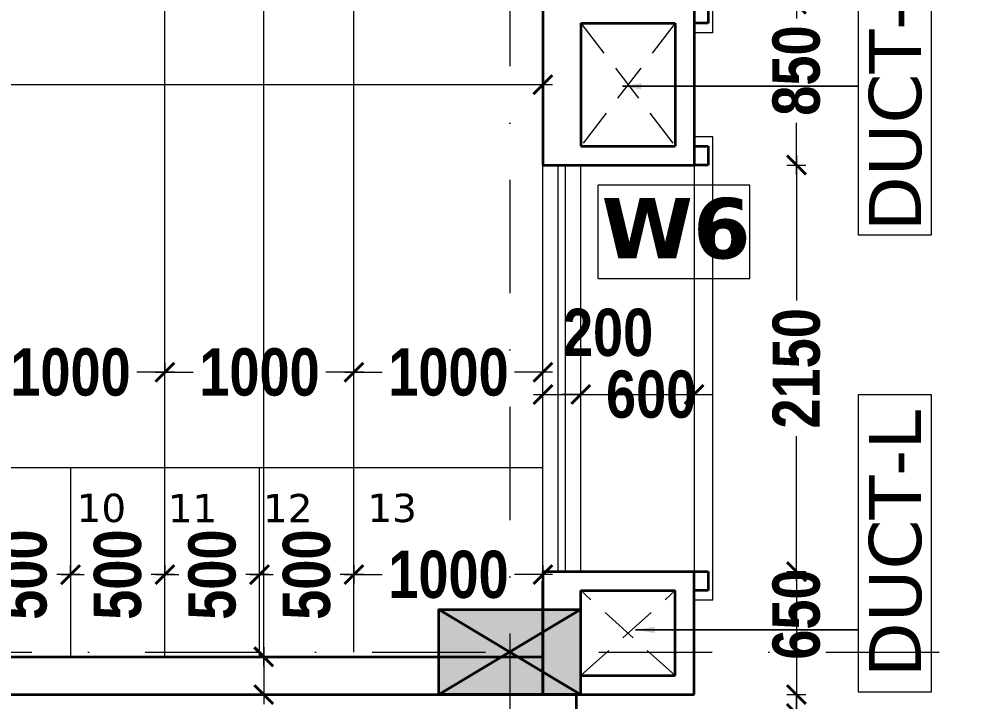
# Model space of a CAD drawing. Header units: millimetres. Extents: x -3092155 to 4513934, y -12317808 to 1850003.
# Drawn here: x -396932 to -391910, y -5715460 to -5711854 of the extents above; entities that cross this region are included whole.
import ezdxf

# ---------------------------------------------------------------- set-up
doc = ezdxf.new("R2010")
doc.units = ezdxf.units.MM
doc.header["$LTSCALE"] = 2
doc.header["$MEASUREMENT"] = 0
doc.header["$PDMODE"] = 34
doc.header["$PDSIZE"] = 500
doc.linetypes.add('DASHDOT', pattern=[1, 0.5, -0.25, 0, -0.25])
doc.linetypes.add('DASHED2', pattern=[0.375, 0.25, -0.125])
for name, color, linetype, lineweight in [('coloumn', 10, 'Continuous', 35), ('cornice', 12, 'Continuous', 25), ('D DIM', 250, 'Continuous', 9), ('DUCT', 37, 'Continuous', 35), ('expen. jt.', 130, 'Continuous', 35), ('glass', 5, 'Continuous', 15), ('GRID', 251, 'DASHDOT', 5), ('SILL', 74, 'Continuous', 9), ('Step', 251, 'Continuous', 9), ('TEXT', 7, 'Continuous', 13), ('W6', 162, 'Continuous', 5), ('WAll', 250, 'Continuous', 35)]:
    doc.layers.add(name, color=color, linetype=linetype, lineweight=lineweight)
doc.layers.add('DOT', color=7, linetype='DASHED2', lineweight=0, true_color=0x89067c)
doc.layers.add('duct text', color=7, linetype='Continuous', lineweight=5, true_color=0x30182a)
doc.styles.add('door', font='arial.ttf', dxfattribs={"height": 70})
doc.styles.add('INNER DIM', font='ARIALNB.TTF', dxfattribs={"height": 250})
doc.styles.add('style2', font='verdana.ttf')
doc.dimstyles.new('DOOR', dxfattribs={"dimtxt": 100, "dimasz": 100, "dimexe": 25, "dimexo": 50, "dimgap": 25, "dimtad": 0, "dimtih": 1, "dimtoh": 1, "dimdec": 0, "dimzin": 3, "dimdsep": 46, "dimtxsty": 'door', "dimblk": 'OBLIQUE', "dimcen": 200, "dimclrd": 256, "dimclre": 256, "dimclrt": 256, "dimadec": 0, "dimazin": 0, "dimtfac": 1, "dimtdec": 0, "dimtofl": 0, "dimtmove": 2, "dimatfit": 3, "dimfxl": 300, "dimfxlon": 1, "dimfrac": 1, "dimtolj": 1, "dimtzin": 0, "dimlwd": -1, "dimlwe": -1, "dimarcsym": 0})
doc.dimstyles.new('external final', dxfattribs={"dimscale": 0, "dimtxt": 250, "dimasz": 100, "dimexe": 50, "dimexo": 50, "dimgap": 50, "dimtad": 0, "dimdec": 0, "dimzin": 0, "dimdsep": 46, "dimtxsty": 'INNER DIM', "dimblk": 'ARCHTICK', "dimcen": 100, "dimdle": 50, "dimclrd": 256, "dimclre": 256, "dimclrt": 256, "dimadec": 0, "dimazin": 0, "dimtfac": 1, "dimtdec": 0, "dimtix": 1, "dimtmove": 1, "dimatfit": 3, "dimfxl": 50, "dimfxlon": 1, "dimtolj": 1, "dimtzin": 0, "dimlwd": -1, "dimlwe": -1, "dimarcsym": 1})
doc.dimstyles.new('INNER DIM', dxfattribs={"dimscale": 0, "dimtxt": 250, "dimasz": 100, "dimexe": 50, "dimexo": 50, "dimgap": 50, "dimtad": 0, "dimdec": 0, "dimzin": 0, "dimdsep": 46, "dimtxsty": 'INNER DIM', "dimblk": 'ARCHTICK', "dimcen": 100, "dimdle": 50, "dimclrd": 256, "dimclre": 256, "dimclrt": 256, "dimadec": 0, "dimazin": 0, "dimtfac": 1, "dimtdec": 0, "dimtix": 1, "dimtmove": 2, "dimatfit": 3, "dimfxl": 50, "dimfxlon": 1, "dimtolj": 1, "dimtzin": 0, "dimlwd": -1, "dimlwe": -1, "dimarcsym": 1})

# ---------------------------------------------------------------- blocks, each defined once
blk = doc.blocks.new('_ArchTick')
at = {"color": 0, "linetype": 'ByBlock', "const_width": 0.15}
blk.add_lwpolyline([(-0.5, -0.5), (0.5, 0.5)], dxfattribs=at)
blk = doc.blocks.new('*D613')
at = {"layer": 'D DIM', "ltscale": 100, "transparency": 16777216}
for p, q in [((-392817.8, -5712576.2), (-392817.8, -5713343.3)), ((-392867.8, -5712626.2), (-392767.8, -5712626.2)), ((-392817.8, -5714826.2), (-392817.8, -5714059.2)), ((-392867.8, -5714776.2), (-392767.8, -5714776.2))]:
    blk.add_line(p, q, dxfattribs=at)
at = {"layer": 'Defpoints', "color": 0, "lineweight": 50, "ltscale": 100, "transparency": 16777216}
for p in [(-393359.3, -5712626.2), (-393359.7, -5714776.2), (-392817.8, -5714776.2)]:
    blk.add_point(p, dxfattribs=at)
at = {"layer": 'D DIM', "ltscale": 100, "transparency": 16777216, "xscale": 100, "yscale": 100, "zscale": 100}
for p, rotation in [((-392817.8, -5712626.2), 90), ((-392817.8, -5714776.2), 270)]:
    blk.add_blockref('_ArchTick', p, dxfattribs=dict(at, rotation=rotation))
at = {"layer": 'D DIM', "ltscale": 100, "transparency": 16777216, "insert": (-392817.8, -5713701.2), "char_height": 250, "attachment_point": 5, "rotation": 90, "style": 'INNER DIM'}
blk.add_mtext('\\A1;2150', dxfattribs=at)
blk = doc.blocks.new('*D710')
at = {"layer": 'D DIM', "ltscale": 100, "transparency": 16777216}
for p, q in [((-407078.9, -5712251.2), (-407078.9, -5712151.2)), ((-394159.7, -5712251.2), (-394159.7, -5712151.2)), ((-407128.9, -5712201.2), (-401049.5, -5712201.2)), ((-394109.7, -5712201.2), (-400189.1, -5712201.2))]:
    blk.add_line(p, q, dxfattribs=at)
at = {"layer": 'Defpoints', "color": 0, "lineweight": 50, "ltscale": 100, "transparency": 16777216}
for p in [(-394159.7, -5712201.2), (-394159.7, -5714776.2), (-407078.9, -5714976.2)]:
    blk.add_point(p, dxfattribs=at)
at = {"layer": 'D DIM', "ltscale": 100, "transparency": 16777216, "xscale": 100, "yscale": 100, "zscale": 100, "rotation": 180}
blk.add_blockref('_ArchTick', (-407078.9, -5712201.2), dxfattribs=at)
at = {"layer": 'D DIM', "ltscale": 100, "transparency": 16777216, "xscale": 100, "yscale": 100, "zscale": 100}
blk.add_blockref('_ArchTick', (-394159.7, -5712201.2), dxfattribs=at)
at = {"layer": 'D DIM', "ltscale": 100, "transparency": 16777216, "insert": (-400619.3, -5712201.2), "char_height": 250, "attachment_point": 5, "style": 'INNER DIM'}
blk.add_mtext('\\A1;12919', dxfattribs=at)
blk = doc.blocks.new('*D711')
at = {"layer": 'D DIM', "ltscale": 100, "transparency": 16777216}
for p, q in [((-394159.7, -5713889.3), (-394159.7, -5713789.3)), ((-393959.7, -5713889.3), (-393959.7, -5713789.3)), ((-394209.7, -5713839.3), (-393909.7, -5713839.3))]:
    blk.add_line(p, q, dxfattribs=at)
at = {"layer": 'Defpoints', "color": 0, "lineweight": 50, "ltscale": 100, "transparency": 16777216}
for p in [(-393959.7, -5713839.3), (-394159.7, -5714776.2), (-393959.7, -5714776.2)]:
    blk.add_point(p, dxfattribs=at)
at = {"layer": 'D DIM', "ltscale": 100, "transparency": 16777216, "xscale": 100, "yscale": 100, "zscale": 100, "rotation": 180}
blk.add_blockref('_ArchTick', (-394159.7, -5713839.3), dxfattribs=at)
at = {"layer": 'D DIM', "ltscale": 100, "transparency": 16777216, "xscale": 100, "yscale": 100, "zscale": 100}
blk.add_blockref('_ArchTick', (-393959.7, -5713839.3), dxfattribs=at)
at = {"layer": 'D DIM', "ltscale": 100, "transparency": 16777216, "insert": (-393814.9, -5713512.6), "char_height": 250, "attachment_point": 5, "style": 'INNER DIM'}
blk.add_mtext('\\A1;200', dxfattribs=at)
blk = doc.blocks.new('*D712')
at = {"layer": 'D DIM', "ltscale": 100, "transparency": 16777216}
for p, q in [((-393959.7, -5713889.3), (-393959.7, -5713789.3)), ((-393359.3, -5713889.3), (-393359.3, -5713789.3)), ((-393959.7, -5713839.3), (-394059.7, -5713839.3)), ((-393959.7, -5713839.3), (-393359.3, -5713839.3)), ((-393359.3, -5713839.3), (-393259.3, -5713839.3))]:
    blk.add_line(p, q, dxfattribs=at)
at = {"layer": 'Defpoints', "color": 0, "lineweight": 50, "ltscale": 100, "transparency": 16777216}
for p in [(-393359.3, -5713839.3), (-393959.7, -5714776.2), (-393359.3, -5714776.2)]:
    blk.add_point(p, dxfattribs=at)
at = {"layer": 'D DIM', "ltscale": 100, "transparency": 16777216, "xscale": 100, "yscale": 100, "zscale": 100}
blk.add_blockref('_ArchTick', (-393959.7, -5713839.3), dxfattribs=at)
at = {"layer": 'D DIM', "ltscale": 100, "transparency": 16777216, "xscale": 100, "yscale": 100, "zscale": 100, "rotation": 180}
blk.add_blockref('_ArchTick', (-393359.3, -5713839.3), dxfattribs=at)
at = {"layer": 'D DIM', "ltscale": 100, "transparency": 16777216, "insert": (-393587.1, -5713839.3), "char_height": 250, "attachment_point": 5, "style": 'INNER DIM'}
blk.add_mtext('\\A1;600', dxfattribs=at)
blk = doc.blocks.new('*D730')
at = {"layer": 'D DIM', "ltscale": 100, "transparency": 16777216}
for p, q in [((-438689.1, 360.6), (-438689.1, 460.6)), ((998.8, 360.6), (998.8, 460.6)), ((1048.8, 410.6), (-438739.1, 410.6))]:
    blk.add_line(p, q, dxfattribs=at)
at = {"layer": 'Defpoints', "color": 0, "lineweight": 50, "ltscale": 100, "transparency": 16777216}
for p in [(-438689.1, 410.6), (998.8, 0), (-438689.1, -5723126.2)]:
    blk.add_point(p, dxfattribs=at)
at = {"layer": 'D DIM', "ltscale": 100, "transparency": 16777216, "xscale": 100, "yscale": 100, "zscale": 100, "rotation": 180}
blk.add_blockref('_ArchTick', (-438689.1, 410.6), dxfattribs=at)
at = {"layer": 'D DIM', "ltscale": 100, "transparency": 16777216, "xscale": 100, "yscale": 100, "zscale": 100}
blk.add_blockref('_ArchTick', (998.8, 410.6), dxfattribs=at)
at = {"layer": 'D DIM', "ltscale": 100, "transparency": 16777216, "insert": (1326.5, 835.2), "char_height": 250, "attachment_point": 5, "style": 'INNER DIM'}
blk.add_mtext('\\A1;439688', dxfattribs=at)
blk = doc.blocks.new('*D333')
at = {"layer": 'D DIM', "ltscale": 100, "transparency": 16777216}
for p, q in [((-395636.9, -5703126.2), (-395636.9, -5708771.4)), ((-395586.9, -5703176.2), (-395686.9, -5703176.2)), ((-395636.9, -5715276.2), (-395636.9, -5709631.1)), ((-395586.9, -5715226.2), (-395686.9, -5715226.2))]:
    blk.add_line(p, q, dxfattribs=at)
at = {"layer": 'Defpoints', "color": 0, "lineweight": 50, "ltscale": 100, "transparency": 16777216}
for p in [(-394883.9, -5703176.2), (-395636.9, -5715226.2), (-395306.3, -5715226.2)]:
    blk.add_point(p, dxfattribs=at)
at = {"layer": 'D DIM', "ltscale": 100, "transparency": 16777216, "xscale": 100, "yscale": 100, "zscale": 100}
for p, rotation in [((-395636.9, -5703176.2), 90), ((-395636.9, -5715226.2), 270)]:
    blk.add_blockref('_ArchTick', p, dxfattribs=dict(at, rotation=rotation))
at = {"layer": 'D DIM', "ltscale": 100, "transparency": 16777216, "insert": (-395636.9, -5709201.2), "char_height": 250, "attachment_point": 5, "rotation": 90, "style": 'INNER DIM'}
blk.add_mtext('\\A1;12050', dxfattribs=at)
blk = doc.blocks.new('*D334')
at = {"layer": 'D DIM', "ltscale": 100, "transparency": 16777216}
for p, q in [((-395636.9, -5715176.2), (-395636.9, -5715476.2)), ((-395586.9, -5715226.2), (-395686.9, -5715226.2)), ((-395586.9, -5715426.2), (-395686.9, -5715426.2))]:
    blk.add_line(p, q, dxfattribs=at)
at = {"layer": 'Defpoints', "color": 0, "lineweight": 50, "ltscale": 100, "transparency": 16777216}
for p in [(-395306.3, -5715226.2), (-395636.9, -5715426.2), (-395306.3, -5715426.2)]:
    blk.add_point(p, dxfattribs=at)
at = {"layer": 'D DIM', "ltscale": 100, "transparency": 16777216, "xscale": 100, "yscale": 100, "zscale": 100}
for p, rotation in [((-395636.9, -5715226.2), 90), ((-395636.9, -5715426.2), 270)]:
    blk.add_blockref('_ArchTick', p, dxfattribs=dict(at, rotation=rotation))
at = {"layer": 'D DIM', "ltscale": 100, "transparency": 16777216, "insert": (-396682.9, -5715833.8), "char_height": 250, "attachment_point": 5, "rotation": 90, "style": 'INNER DIM'}
blk.add_mtext('\\A1;200', dxfattribs=at)
blk = doc.blocks.new('*D886')
at = {"layer": 'D DIM', "ltscale": 100, "transparency": 16777216}
for p, q in [((-392818.2, -5715526.2), (-392818.2, -5715426.2)), ((-392868.2, -5715526.2), (-392768.2, -5715526.2)), ((-392818.2, -5715526.2), (-392818.2, -5716226.2)), ((-392868.2, -5716226.2), (-392768.2, -5716226.2)), ((-392818.2, -5716226.2), (-392818.2, -5716326.2))]:
    blk.add_line(p, q, dxfattribs=at)
at = {"layer": 'Defpoints', "color": 0, "lineweight": 50, "ltscale": 100, "transparency": 16777216}
for p in [(-393359.7, -5715526.2), (-393359.7, -5716226.2), (-392818.2, -5716226.2)]:
    blk.add_point(p, dxfattribs=at)
at = {"layer": 'D DIM', "ltscale": 100, "transparency": 16777216, "xscale": 100, "yscale": 100, "zscale": 100}
for p, rotation in [((-392818.2, -5715526.2), 270), ((-392818.2, -5716226.2), 90)]:
    blk.add_blockref('_ArchTick', p, dxfattribs=dict(at, rotation=rotation))
at = {"layer": 'D DIM', "ltscale": 100, "transparency": 16777216, "insert": (-392818.2, -5715978.5), "char_height": 250, "attachment_point": 5, "rotation": 90, "style": 'INNER DIM'}
blk.add_mtext('\\A1;700', dxfattribs=at)
blk = doc.blocks.new('*D887')
at = {"layer": 'D DIM', "ltscale": 100, "transparency": 16777216}
for p, q in [((-392818.2, -5714776.2), (-392818.2, -5714676.2)), ((-392868.2, -5714776.2), (-392768.2, -5714776.2)), ((-392818.2, -5714776.2), (-392818.2, -5715426.2)), ((-392868.2, -5715426.2), (-392768.2, -5715426.2)), ((-392818.2, -5715426.2), (-392818.2, -5715526.2))]:
    blk.add_line(p, q, dxfattribs=at)
at = {"layer": 'Defpoints', "color": 0, "lineweight": 50, "ltscale": 100, "transparency": 16777216}
for p in [(-393359.7, -5714776.2), (-393359.7, -5715426.2), (-392818.2, -5715426.2)]:
    blk.add_point(p, dxfattribs=at)
at = {"layer": 'D DIM', "ltscale": 100, "transparency": 16777216, "xscale": 100, "yscale": 100, "zscale": 100}
for p, rotation in [((-392818.2, -5714776.2), 270), ((-392818.2, -5715426.2), 90)]:
    blk.add_blockref('_ArchTick', p, dxfattribs=dict(at, rotation=rotation))
at = {"layer": 'D DIM', "ltscale": 100, "transparency": 16777216, "insert": (-392818.2, -5715003.1), "char_height": 250, "attachment_point": 5, "rotation": 90, "style": 'INNER DIM'}
blk.add_mtext('\\A1;650', dxfattribs=at)
blk = doc.blocks.new('*D888')
at = {"layer": 'D DIM', "ltscale": 100, "transparency": 16777216}
for p, q in [((-392818.2, -5711726.2), (-392818.2, -5711850.4)), ((-392868.2, -5711776.2), (-392768.2, -5711776.2)), ((-392818.2, -5712676.2), (-392818.2, -5712402.5)), ((-392868.2, -5712626.2), (-392768.2, -5712626.2))]:
    blk.add_line(p, q, dxfattribs=at)
at = {"layer": 'Defpoints', "color": 0, "lineweight": 50, "ltscale": 100, "transparency": 16777216}
for p in [(-393359.7, -5711776.2), (-393359.7, -5712626.2), (-392818.2, -5712626.2)]:
    blk.add_point(p, dxfattribs=at)
at = {"layer": 'D DIM', "ltscale": 100, "transparency": 16777216, "xscale": 100, "yscale": 100, "zscale": 100}
for p, rotation in [((-392818.2, -5711776.2), 90), ((-392818.2, -5712626.2), 270)]:
    blk.add_blockref('_ArchTick', p, dxfattribs=dict(at, rotation=rotation))
at = {"layer": 'D DIM', "ltscale": 100, "transparency": 16777216, "insert": (-392818.2, -5712126.5), "char_height": 250, "attachment_point": 5, "rotation": 90, "style": 'INNER DIM'}
blk.add_mtext('\\A1;850', dxfattribs=at)
blk = doc.blocks.new('*D488')
at = {"layer": 'D DIM', "ltscale": 100, "transparency": 16777216}
for p, q in [((-395159.3, -5713772), (-395159.3, -5713672)), ((-394159.3, -5713772), (-394159.3, -5713672)), ((-395209.3, -5713722), (-395009.5, -5713722)), ((-394109.3, -5713722), (-394309.1, -5713722))]:
    blk.add_line(p, q, dxfattribs=at)
at = {"layer": 'Defpoints', "color": 0, "lineweight": 50, "ltscale": 100, "transparency": 16777216}
for p in [(-395159.3, -5713722), (-395159.3, -5714046), (-394159.3, -5714046)]:
    blk.add_point(p, dxfattribs=at)
at = {"layer": 'D DIM', "ltscale": 100, "transparency": 16777216, "xscale": 100, "yscale": 100, "zscale": 100, "rotation": 180}
blk.add_blockref('_ArchTick', (-395159.3, -5713722), dxfattribs=at)
at = {"layer": 'D DIM', "ltscale": 100, "transparency": 16777216, "xscale": 100, "yscale": 100, "zscale": 100}
blk.add_blockref('_ArchTick', (-394159.3, -5713722), dxfattribs=at)
at = {"layer": 'D DIM', "ltscale": 100, "transparency": 16777216, "insert": (-394659.3, -5713722), "char_height": 250, "attachment_point": 5, "style": 'INNER DIM'}
blk.add_mtext('\\A1;1000', dxfattribs=at)
blk = doc.blocks.new('*D489')
at = {"layer": 'D DIM', "ltscale": 100, "transparency": 16777216}
for p, q in [((-396159.3, -5713722), (-396159.3, -5713672)), ((-395159.3, -5713772), (-395159.3, -5713672)), ((-396209.3, -5713722), (-396009.5, -5713722)), ((-395109.3, -5713722), (-395309.1, -5713722))]:
    blk.add_line(p, q, dxfattribs=at)
at = {"layer": 'Defpoints', "color": 0, "lineweight": 50, "ltscale": 100, "transparency": 16777216}
for p in [(-396159.3, -5713722), (-396159.3, -5713722), (-395159.3, -5714046)]:
    blk.add_point(p, dxfattribs=at)
at = {"layer": 'D DIM', "ltscale": 100, "transparency": 16777216, "xscale": 100, "yscale": 100, "zscale": 100, "rotation": 180}
blk.add_blockref('_ArchTick', (-396159.3, -5713722), dxfattribs=at)
at = {"layer": 'D DIM', "ltscale": 100, "transparency": 16777216, "xscale": 100, "yscale": 100, "zscale": 100}
blk.add_blockref('_ArchTick', (-395159.3, -5713722), dxfattribs=at)
at = {"layer": 'D DIM', "ltscale": 100, "transparency": 16777216, "insert": (-395659.3, -5713722), "char_height": 250, "attachment_point": 5, "style": 'INNER DIM'}
blk.add_mtext('\\A1;1000', dxfattribs=at)
blk = doc.blocks.new('*D490')
at = {"layer": 'D DIM', "ltscale": 100, "transparency": 16777216}
for p, q in [((-397159.3, -5713722), (-397159.3, -5713672)), ((-396159.3, -5713722), (-396159.3, -5713672)), ((-397209.3, -5713722), (-397009.5, -5713722)), ((-396109.3, -5713722), (-396309.1, -5713722))]:
    blk.add_line(p, q, dxfattribs=at)
at = {"layer": 'Defpoints', "color": 0, "lineweight": 50, "ltscale": 100, "transparency": 16777216}
for p in [(-397159.3, -5713722), (-397159.3, -5713722), (-396159.3, -5713722)]:
    blk.add_point(p, dxfattribs=at)
at = {"layer": 'D DIM', "ltscale": 100, "transparency": 16777216, "xscale": 100, "yscale": 100, "zscale": 100, "rotation": 180}
blk.add_blockref('_ArchTick', (-397159.3, -5713722), dxfattribs=at)
at = {"layer": 'D DIM', "ltscale": 100, "transparency": 16777216, "xscale": 100, "yscale": 100, "zscale": 100}
blk.add_blockref('_ArchTick', (-396159.3, -5713722), dxfattribs=at)
at = {"layer": 'D DIM', "ltscale": 100, "transparency": 16777216, "insert": (-396659.3, -5713722), "char_height": 250, "attachment_point": 5, "style": 'INNER DIM'}
blk.add_mtext('\\A1;1000', dxfattribs=at)
blk = doc.blocks.new('*D495')
at = {"layer": 'D DIM', "ltscale": 100, "transparency": 16777216}
for p, q in [((-395159.3, -5714742), (-395159.3, -5714842)), ((-394159.3, -5714742), (-394159.3, -5714842)), ((-395209.3, -5714792), (-395009.5, -5714792)), ((-394109.3, -5714792), (-394309.1, -5714792))]:
    blk.add_line(p, q, dxfattribs=at)
at = {"layer": 'Defpoints', "color": 0, "lineweight": 50, "ltscale": 100, "transparency": 16777216}
for p in [(-395159.3, -5714682.5), (-394159.3, -5714682.5), (-395159.3, -5714792)]:
    blk.add_point(p, dxfattribs=at)
at = {"layer": 'D DIM', "ltscale": 100, "transparency": 16777216, "xscale": 100, "yscale": 100, "zscale": 100, "rotation": 180}
blk.add_blockref('_ArchTick', (-395159.3, -5714792), dxfattribs=at)
at = {"layer": 'D DIM', "ltscale": 100, "transparency": 16777216, "xscale": 100, "yscale": 100, "zscale": 100}
blk.add_blockref('_ArchTick', (-394159.3, -5714792), dxfattribs=at)
at = {"layer": 'D DIM', "ltscale": 100, "transparency": 16777216, "insert": (-394659.3, -5714792), "char_height": 250, "attachment_point": 5, "style": 'INNER DIM'}
blk.add_mtext('\\A1;1000', dxfattribs=at)
blk = doc.blocks.new('*D496')
at = {"layer": 'D DIM', "ltscale": 100, "transparency": 16777216}
for p, q in [((-395659.3, -5714792), (-395659.3, -5714742)), ((-395159.3, -5714742), (-395159.3, -5714842)), ((-395709.3, -5714792), (-395586.9, -5714792)), ((-395109.3, -5714792), (-395231.7, -5714792))]:
    blk.add_line(p, q, dxfattribs=at)
at = {"layer": 'Defpoints', "color": 0, "lineweight": 50, "ltscale": 100, "transparency": 16777216}
for p in [(-395159.3, -5714682.5), (-395659.3, -5714792), (-395659.3, -5714792)]:
    blk.add_point(p, dxfattribs=at)
at = {"layer": 'D DIM', "ltscale": 100, "transparency": 16777216, "xscale": 100, "yscale": 100, "zscale": 100, "rotation": 180}
blk.add_blockref('_ArchTick', (-395659.3, -5714792), dxfattribs=at)
at = {"layer": 'D DIM', "ltscale": 100, "transparency": 16777216, "xscale": 100, "yscale": 100, "zscale": 100}
blk.add_blockref('_ArchTick', (-395159.3, -5714792), dxfattribs=at)
at = {"layer": 'D DIM', "ltscale": 100, "transparency": 16777216, "insert": (-395409.3, -5714792), "char_height": 250, "attachment_point": 5, "rotation": 90, "style": 'INNER DIM'}
blk.add_mtext('\\A1;500', dxfattribs=at)
blk = doc.blocks.new('*D497')
at = {"layer": 'D DIM', "ltscale": 100, "transparency": 16777216}
for p, q in [((-396159.3, -5714792), (-396159.3, -5714742)), ((-395659.3, -5714792), (-395659.3, -5714742)), ((-396209.3, -5714792), (-396086.9, -5714792)), ((-395609.3, -5714792), (-395731.7, -5714792))]:
    blk.add_line(p, q, dxfattribs=at)
at = {"layer": 'Defpoints', "color": 0, "lineweight": 50, "ltscale": 100, "transparency": 16777216}
for p in [(-396159.3, -5714792), (-396159.3, -5714792), (-395659.3, -5714792)]:
    blk.add_point(p, dxfattribs=at)
at = {"layer": 'D DIM', "ltscale": 100, "transparency": 16777216, "xscale": 100, "yscale": 100, "zscale": 100, "rotation": 180}
blk.add_blockref('_ArchTick', (-396159.3, -5714792), dxfattribs=at)
at = {"layer": 'D DIM', "ltscale": 100, "transparency": 16777216, "xscale": 100, "yscale": 100, "zscale": 100}
blk.add_blockref('_ArchTick', (-395659.3, -5714792), dxfattribs=at)
at = {"layer": 'D DIM', "ltscale": 100, "transparency": 16777216, "insert": (-395909.3, -5714792), "char_height": 250, "attachment_point": 5, "rotation": 90, "style": 'INNER DIM'}
blk.add_mtext('\\A1;500', dxfattribs=at)
blk = doc.blocks.new('*D498')
at = {"layer": 'D DIM', "ltscale": 100, "transparency": 16777216}
for p, q in [((-396659.3, -5714792), (-396659.3, -5714742)), ((-396159.3, -5714792), (-396159.3, -5714742)), ((-396709.3, -5714792), (-396586.9, -5714792)), ((-396109.3, -5714792), (-396231.7, -5714792))]:
    blk.add_line(p, q, dxfattribs=at)
at = {"layer": 'Defpoints', "color": 0, "lineweight": 50, "ltscale": 100, "transparency": 16777216}
for p in [(-396659.3, -5714792), (-396659.3, -5714792), (-396159.3, -5714792)]:
    blk.add_point(p, dxfattribs=at)
at = {"layer": 'D DIM', "ltscale": 100, "transparency": 16777216, "xscale": 100, "yscale": 100, "zscale": 100, "rotation": 180}
blk.add_blockref('_ArchTick', (-396659.3, -5714792), dxfattribs=at)
at = {"layer": 'D DIM', "ltscale": 100, "transparency": 16777216, "xscale": 100, "yscale": 100, "zscale": 100}
blk.add_blockref('_ArchTick', (-396159.3, -5714792), dxfattribs=at)
at = {"layer": 'D DIM', "ltscale": 100, "transparency": 16777216, "insert": (-396409.3, -5714792), "char_height": 250, "attachment_point": 5, "rotation": 90, "style": 'INNER DIM'}
blk.add_mtext('\\A1;500', dxfattribs=at)
blk = doc.blocks.new('*D499')
at = {"layer": 'D DIM', "ltscale": 100, "transparency": 16777216}
for p, q in [((-397159.3, -5714792), (-397159.3, -5714742)), ((-396659.3, -5714792), (-396659.3, -5714742)), ((-397209.3, -5714792), (-397086.9, -5714792)), ((-396609.3, -5714792), (-396731.7, -5714792))]:
    blk.add_line(p, q, dxfattribs=at)
at = {"layer": 'Defpoints', "color": 0, "lineweight": 50, "ltscale": 100, "transparency": 16777216}
for p in [(-397159.3, -5714792), (-397159.3, -5714792), (-396659.3, -5714792)]:
    blk.add_point(p, dxfattribs=at)
at = {"layer": 'D DIM', "ltscale": 100, "transparency": 16777216, "xscale": 100, "yscale": 100, "zscale": 100, "rotation": 180}
blk.add_blockref('_ArchTick', (-397159.3, -5714792), dxfattribs=at)
at = {"layer": 'D DIM', "ltscale": 100, "transparency": 16777216, "xscale": 100, "yscale": 100, "zscale": 100}
blk.add_blockref('_ArchTick', (-396659.3, -5714792), dxfattribs=at)
at = {"layer": 'D DIM', "ltscale": 100, "transparency": 16777216, "insert": (-396909.3, -5714792), "char_height": 250, "attachment_point": 5, "rotation": 90, "style": 'INNER DIM'}
blk.add_mtext('\\A1;500', dxfattribs=at)
blk = doc.blocks.new('F.F')
at = {"layer": 'coloumn', "ltscale": 100}
blk.add_hatch(color=256, dxfattribs=at).paths.add_polyline_path([(-166580.3, -5868756.2), (-166580.3, -5868306.2), (-167330.3, -5868306.2), (-167330.3, -5868756.2)])
for p, q in [((-167330.3, -5868756.2), (-167330.3, -5868306.2)), ((-167330.3, -5868306.2), (-166580.3, -5868306.2)), ((-166580.3, -5868306.2), (-166580.3, -5868756.2)), ((-166580.3, -5868756.2), (-167330.3, -5868756.2))]:
    blk.add_line(p, q, dxfattribs=at)
blk.add_lwpolyline([(-166580.3, -5868756.2), (-167330.3, -5868306.2), (-166580.3, -5868306.2), (-167330.3, -5868756.2)], dxfattribs=at)
blk = doc.blocks.new('GHYJHJH')
at = {"layer": 'Step', "ltscale": 100}
for p, q in [((-206274.8, -5681017.1), (-206274.8, -5668967.1)), ((-206774.8, -5680016.3), (-206774.8, -5681017.1)), ((-205774.8, -5680015.5), (-205774.8, -5681016.3))]:
    blk.add_line(p, q, dxfattribs=at)
at = {"layer": 'Step', "ltscale": 15000}
for p, q in [((-205274.8, -5680992.1), (-205274.8, -5669967.9)), ((-211274.8, -5680017.1), (-204274.8, -5680017.1))]:
    blk.add_line(p, q, dxfattribs=at)
blk = doc.blocks.new('ty')
at = {"layer": 'DUCT', "ltscale": 100}
for p, q in [((-393359.3, -5862856.2), (-393284.3, -5862856.2)), ((-393284.3, -5862856.2), (-393284.3, -5862956.2)), ((-393284.3, -5862956.2), (-393359.3, -5862956.2)), ((-393359.3, -5865106.2), (-393284.3, -5865106.2)), ((-393284.3, -5865106.2), (-393284.3, -5865206.2)), ((-393284.3, -5865206.2), (-393359.3, -5865206.2))]:
    blk.add_line(p, q, dxfattribs=at)
at = {"layer": 'SILL', "ltscale": 100}
for p, q in [((-393259.3, -5862806.6), (-393359.3, -5862806.6)), ((-393259.3, -5865256.2), (-393259.3, -5862806.6)), ((-393259.3, -5865256.2), (-393359.3, -5865256.2))]:
    blk.add_line(p, q, dxfattribs=at)
blk = doc.blocks.new('_Oblique')
at = {"color": 0, "linetype": 'ByBlock', "lineweight": -2}
blk.add_line((-0.5, -0.5), (0.5, 0.5), dxfattribs=at)
blk = doc.blocks.new('6yuj6kit')
at = {"layer": 'duct text', "ltscale": 0.1}
for points in [[(-103817.8, -5641583.5), (-103817.8, -5640011), (-103431.7, -5640011), (-103431.7, -5641583.5)], [(-103817.8, -5644000), (-103817.8, -5642427.5), (-103431.7, -5642427.5), (-103431.7, -5644000)]]:
    blk.add_lwpolyline(points, close=True, dxfattribs=at)
at = {"layer": 'duct text', "ltscale": 0.1, "char_height": 276.639, "width": 1547.237, "attachment_point": 5, "rotation": 90, "style": 'style2'}
for s, insert in [('\\pxt11;DUCT-M', (-103621.3, -5640798.9)), ('\\pxt11;DUCT-L', (-103621.3, -5643215.4))]:
    blk.add_mtext(s, dxfattribs=dict(at, insert=insert))
at = {"layer": 'duct text', "ltscale": 0.1}
for points in [[(-105065.6, -5640797.2), (-103817.8, -5640797.2), (-105065.6, -5640797.2)], [(-104996.2, -5643671.3), (-103817.8, -5643671.3), (-104996.2, -5643671.3)]]:
    blk.add_leader(points, dimstyle='DOOR', dxfattribs=at)

msp = doc.modelspace()

# ---------------------------------------------------------------- linework, layer by layer
at = {"layer": 'DOT', "ltscale": 400}
for p, q in [((-393959.3, -5711876.2), (-393459.3, -5712526.2)), ((-393459.3, -5711876.2), (-393959.3, -5712526.2)), ((-393959.3, -5715326.2), (-393459.3, -5714876.2)), ((-393459.3, -5715326.2), (-393959.3, -5714876.2))]:
    msp.add_line(p, q, dxfattribs=at)
at = {"layer": 'DUCT', "ltscale": 100}
for p, q in [((-394159.7, -5711776.2), (-394159.7, -5712626.2)), ((-393359.7, -5711776.2), (-393359.7, -5712626.2)), ((-393959.7, -5711876.2), (-393959.7, -5712526.2)), ((-393959.7, -5711876.2), (-393459.7, -5711876.2)), ((-393459.7, -5711876.2), (-393459.7, -5712526.2)), ((-393959.7, -5712526.2), (-393459.7, -5712526.2)), ((-394159.7, -5712626.2), (-393959.7, -5712626.2)), ((-393959.7, -5712626.2), (-393359.7, -5712626.2)), ((-394159.7, -5714776.2), (-394159.7, -5715426.2)), ((-394159.7, -5714776.2), (-393359.7, -5714776.2)), ((-393359.7, -5715426.2), (-393359.7, -5714776.2)), ((-394159.7, -5715426.2), (-394159.7, -5714826.2)), ((-393959.7, -5715326.2), (-393959.7, -5714876.2)), ((-393959.7, -5714876.2), (-393459.7, -5714876.2)), ((-393459.7, -5715326.2), (-393459.7, -5714876.2)), ((-393959.7, -5715326.2), (-393459.7, -5715326.2)), ((-394159.7, -5715426.2), (-393359.7, -5715426.2))]:
    msp.add_line(p, q, dxfattribs=at)
at = {"layer": 'expen. jt.', "ltscale": 100}
msp.add_line((-438889.7, -5715426.2), (-393959.7, -5715426.2), dxfattribs=at)
msp.add_lwpolyline([(-393983.8, -5715526.2), (-438913.8, -5715526.2), (-438913.8, -5715426.2), (-393983.8, -5715426.2)], close=True, dxfattribs=at)
at = {"layer": 'glass', "ltscale": 100}
for p, q in [((-394079.7, -5714776.2), (-394079.7, -5712626.2)), ((-394039.7, -5714776.2), (-394039.7, -5712626.2))]:
    msp.add_line(p, q, dxfattribs=at)
at = {"layer": 'GRID', "color": 5, "ltscale": 600}
msp.add_line((-394334.7, -5657499.4), (-394334.7, -5742293.2), dxfattribs=at)
at = {"layer": 'GRID', "color": 6, "ltscale": 600}
msp.add_line((-461068.9, -5715201.2), (-366441.5, -5715201.2), dxfattribs=at)
at = {"layer": 'SILL', "ltscale": 100}
for p, q in [((-394159.7, -5709726.2), (-394159.7, -5711876.2)), ((-394159.7, -5714776.2), (-394159.7, -5712626.2)), ((-393959.7, -5714776.2), (-393959.7, -5712626.2)), ((-393359.7, -5712626.2), (-393359.7, -5714776.2))]:
    msp.add_line(p, q, dxfattribs=at)
at = {"layer": 'W6', "ltscale": 0.1}
for p, q in [((-393065.4, -5712732.5), (-393867.1, -5712732.5)), ((-393867.1, -5713226.6), (-393867.1, -5712732.5)), ((-393065.4, -5713226.6), (-393065.4, -5712732.5)), ((-393867.1, -5713226.6), (-393065.4, -5713226.6))]:
    msp.add_line(p, q, dxfattribs=at)
at = {"layer": 'WAll', "ltscale": 100}
for p, q in [((-407079.3, -5715226.2), (-394159.3, -5715226.2)), ((-407279.3, -5715426.2), (-393983.8, -5715426.2))]:
    msp.add_line(p, q, dxfattribs=at)

# ---------------------------------------------------------------- block references
at = {"layer": 'coloumn'}
msp.add_blockref('F.F', (-227379.8, 153330), dxfattribs=at)
at = {"layer": 'cornice', "color": 3, "lineweight": 50}
for name, p in [('6yuj6kit', (-288672.7, -71412.7)), ('ty', (-0.4, 153330)), ('ty', (-0.4, 150330))]:
    msp.add_blockref(name, p, dxfattribs=at)
at = {"layer": 'D DIM'}
msp.add_blockref('GHYJHJH', (-189885.4, -34209.1), dxfattribs=at)

# ---------------------------------------------------------------- texts
at = {"layer": 'TEXT', "ltscale": 0.1, "char_height": 150, "attachment_point": 5, "style": 'style2'}
for s, insert in [('10', (-396495.8, -5714440.5)), ('11', (-396013.5, -5714440.5)), ('12', (-395510, -5714440.5)), ('13', (-394957.5, -5714440.5))]:
    msp.add_mtext(s, dxfattribs=dict(at, insert=insert))
at = {"layer": 'W6', "ltscale": 100, "insert": (-393849.7, -5712799.7), "char_height": 320, "width": 715.003, "attachment_point": 1, "style": 'style2'}
msp.add_mtext('{\\fVerdana|b1|i0|c0|p34;W6}', dxfattribs=at)

# ---------------------------------------------------------------- dimensions: what is measured, and where the dimension line sits
at = {"layer": 'D DIM', "ltscale": 100}
for base, p1, p2, picture, middle in [((-438689.1, 410.6), (998.8, 0), (-438689.1, -5723126.2), '*D730', (1326.5, 835.2)), ((-393959.7, -5713839.3), (-394159.7, -5714776.2), (-393959.7, -5714776.2), '*D711', (-393814.9, -5713512.6)), ((-393359.3, -5713839.3), (-393959.7, -5714776.2), (-393359.3, -5714776.2), '*D712', (-393587.1, -5713839.3))]:
    dim = msp.add_linear_dim(base=base, p1=p1, p2=p2, dimstyle='INNER DIM', override={"dimscale": 1}, dxfattribs=at)
    dim.commit()
    dim.dimension.update_dxf_attribs({"geometry": picture, "text_midpoint": middle, "dimtype": 160})
for base, p1, p2, angle, dimstyle, picture, middle in [((-395636.9, -5715226.2), (-394883.9, -5703176.2), (-395306.3, -5715226.2), 90, 'INNER DIM', '*D333', (-395636.9, -5709201.2)), ((-392817.8, -5714776.2), (-393359.3, -5712626.2), (-393359.7, -5714776.2), 90, 'INNER DIM', '*D613', (-392817.8, -5713701.2)), ((-397159.3, -5713722), (-396159.3, -5713722), (-397159.3, -5713722), 180, 'external final', '*D490', (-396659.3, -5713722)), ((-396159.3, -5713722), (-395159.3, -5714046), (-396159.3, -5713722), 180, 'external final', '*D489', (-395659.3, -5713722)), ((-395159.3, -5713722), (-394159.3, -5714046), (-395159.3, -5714046), 180, 'external final', '*D488', (-394659.3, -5713722)), ((-395159.3, -5714792), (-394159.3, -5714682.5), (-395159.3, -5714682.5), 180, 'external final', '*D495', (-394659.3, -5714792))]:
    dim = msp.add_linear_dim(base=base, p1=p1, p2=p2, angle=angle, dimstyle=dimstyle, override={"dimscale": 1}, dxfattribs=at)
    dim.commit()
    dim.dimension.update_dxf_attribs({"geometry": picture, "text_midpoint": middle})
for base, p1, p2, picture, middle in [((-392818.2, -5712626.2), (-393359.7, -5711776.2), (-393359.7, -5712626.2), '*D888', (-392818.2, -5712126.5)), ((-392818.2, -5715426.2), (-393359.7, -5714776.2), (-393359.7, -5715426.2), '*D887', (-392818.2, -5715003.1)), ((-395636.9, -5715426.2), (-395306.3, -5715226.2), (-395306.3, -5715426.2), '*D334', (-396682.9, -5715833.8)), ((-392818.2, -5716226.2), (-393359.7, -5715526.2), (-393359.7, -5716226.2), '*D886', (-392818.2, -5715978.5))]:
    dim = msp.add_linear_dim(base=base, p1=p1, p2=p2, angle=90, dimstyle='INNER DIM', override={"dimscale": 1}, dxfattribs=at)
    dim.commit()
    dim.dimension.update_dxf_attribs({"geometry": picture, "text_midpoint": middle, "dimtype": 160})
dim = msp.add_linear_dim(base=(-394159.7, -5712201.2), p1=(-407078.9, -5714976.2), p2=(-394159.7, -5714776.2), dimstyle='INNER DIM', override={"dimscale": 1}, dxfattribs=at)
dim.commit()
dim.dimension.update_dxf_attribs({"geometry": '*D710', "text_midpoint": (-400619.3, -5712201.2)})
for base, p1, p2, picture, middle in [((-397159.3, -5714792), (-396659.3, -5714792), (-397159.3, -5714792), '*D499', (-396909.3, -5714792)), ((-396659.3, -5714792), (-396159.3, -5714792), (-396659.3, -5714792), '*D498', (-396409.3, -5714792)), ((-396159.3, -5714792), (-395659.3, -5714792), (-396159.3, -5714792), '*D497', (-395909.3, -5714792)), ((-395659.3, -5714792), (-395159.3, -5714682.5), (-395659.3, -5714792), '*D496', (-395409.3, -5714792))]:
    dim = msp.add_linear_dim(base=base, p1=p1, p2=p2, angle=180, dimstyle='external final', override={"dimscale": 1}, dxfattribs=at)
    dim.commit()
    dim.dimension.update_dxf_attribs({"geometry": picture, "text_midpoint": middle, "text_rotation": 90})

doc.saveas('drawing.dxf')
